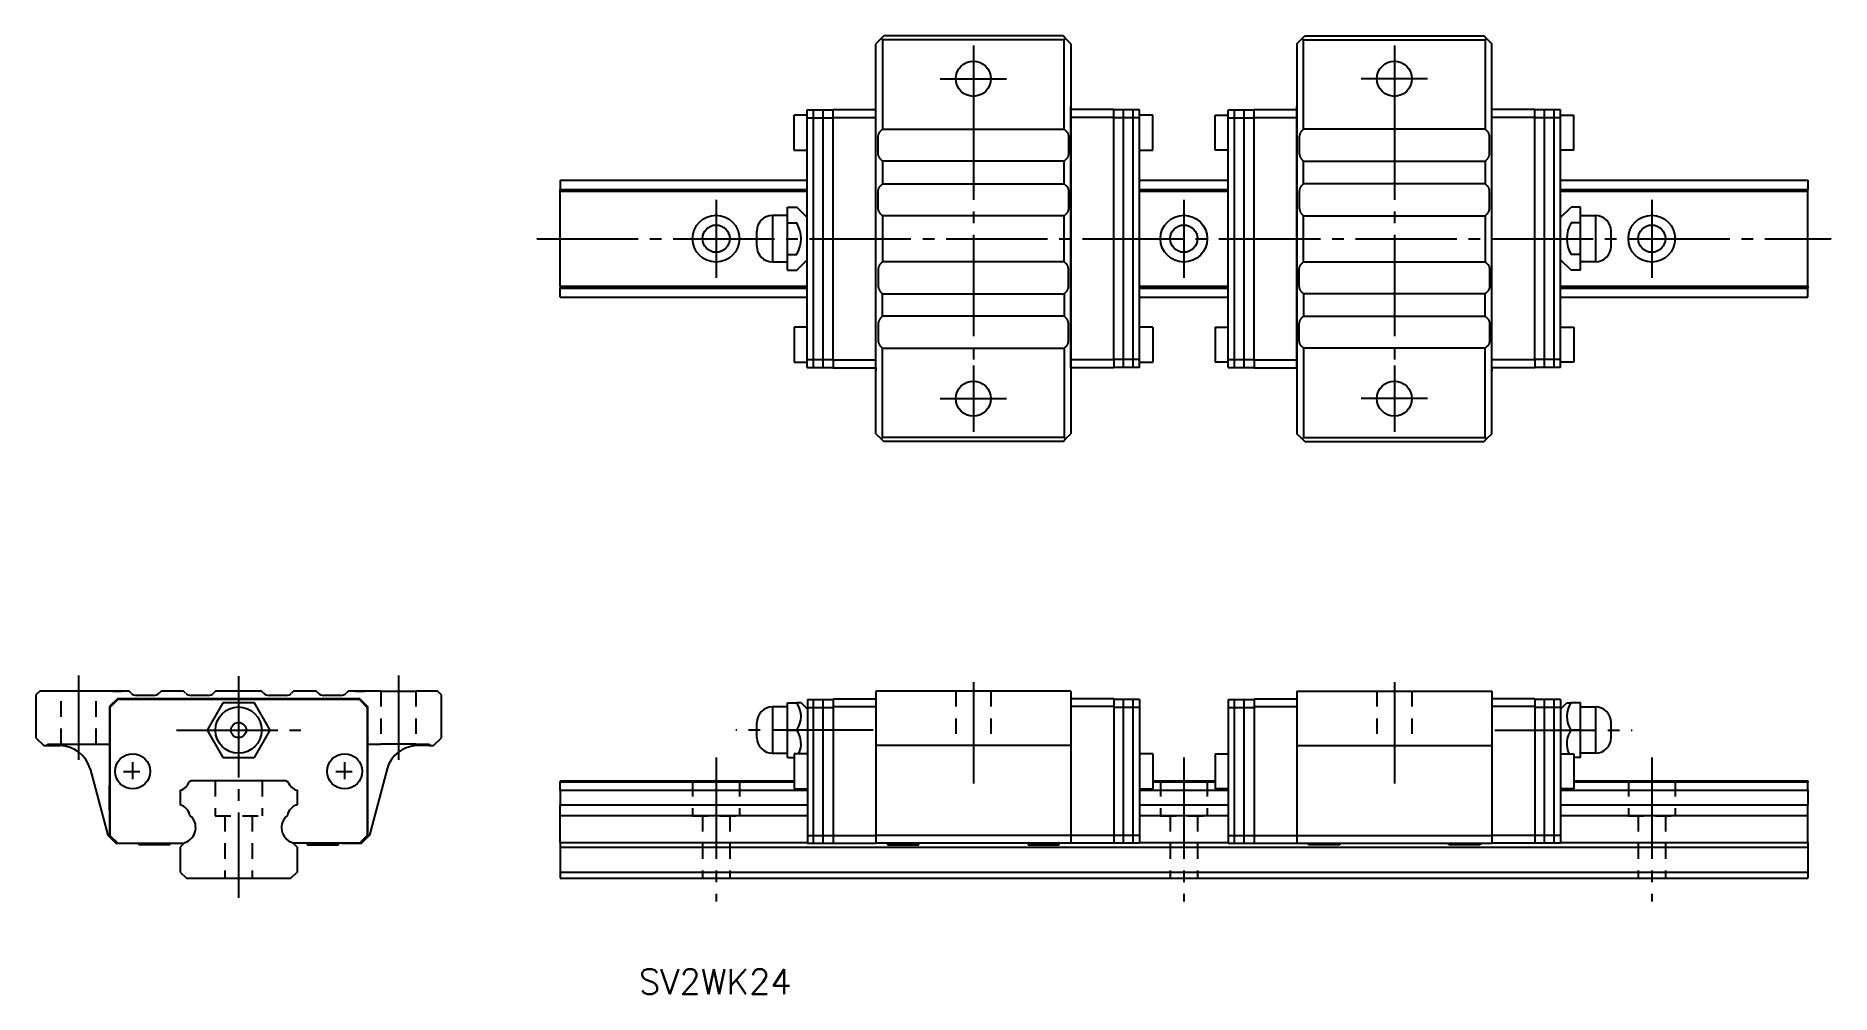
# Model space of a CAD drawing. Extents: x 16 to 247, y 705 to 828.
import ezdxf

# ---------------------------------------------------------------- set-up
doc = ezdxf.new("R2010")
doc.units = 0
doc.linetypes.add('CENTER', pattern=[17.5, 13, -1.5, 1.5, -1.5])
doc.linetypes.add('DASHED', pattern=[3.5, 2, -1.5])
doc.layers.get('0').update_dxf_attribs({"linetype": 'CONTINUOUS'})
doc.layers.add('CENTER', color=1, linetype='CENTER')
doc.styles.get("Standard").update_dxf_attribs({"font": 'txt.shx', "bigfont": '@extfont2.shx'})

msp = doc.modelspace()

# ---------------------------------------------------------------- linework, layer by layer
at = {"color": 7, "linetype": 'CONTINUOUS'}
for p, q in [((124.82, 827.97), (124.14, 827.3)), ((124.14, 777.3), (124.14, 827.3)), ((125.14, 828.3), (124.82, 827.97)), ((124.82, 827.97), (124.99, 827.8)), ((148.29, 827.8), (124.99, 827.8)), ((124.99, 827.8), (124.99, 816.35)), ((148.14, 828.3), (125.14, 828.3)), ((148.47, 827.97), (148.14, 828.3)), ((148.29, 827.8), (148.47, 827.97)), ((148.29, 816.35), (148.29, 827.8)), ((149.14, 827.3), (148.47, 827.97)), ((149.14, 827.3), (149.14, 777.3)), ((178.14, 827.3), (178.82, 827.97)), ((178.14, 827.3), (178.14, 777.3)), ((178.82, 827.97), (179.14, 828.3)), ((178.99, 827.8), (178.82, 827.97)), ((178.99, 827.8), (202.29, 827.8)), ((178.99, 816.35), (178.99, 827.8)), ((179.14, 828.3), (202.14, 828.3)), ((202.14, 828.3), (202.47, 827.97)), ((202.47, 827.97), (202.29, 827.8)), ((202.29, 827.8), (202.29, 816.35)), ((202.47, 827.97), (203.14, 827.3)), ((203.14, 777.3), (203.14, 827.3)), ((115.34, 818.15), (113.64, 818.15)), ((113.64, 813.65), (113.64, 818.15)), ((115.34, 785.8), (115.34, 818.8)), ((115.34, 818.8), (118.64, 818.8)), ((115.34, 817.8), (118.64, 817.8)), ((116.14, 785.8), (116.14, 818.8)), ((117.38, 785.8), (117.38, 818.8)), ((118.64, 818.85), (124.14, 818.85)), ((118.64, 817.85), (118.64, 818.85)), ((118.64, 817.85), (124.14, 817.85)), ((118.64, 812.94), (118.64, 817.85)), ((124.14, 818.8), (124.14, 819.3)), ((124.14, 810.1), (124.14, 818.9)), ((124.14, 785.8), (124.14, 818.8)), ((149.14, 818.8), (149.14, 819.3)), ((149.14, 818.9), (149.14, 810.1)), ((154.64, 818.85), (149.14, 818.85)), ((149.14, 785.8), (149.14, 818.8)), ((154.64, 817.85), (149.14, 817.85)), ((154.64, 817.85), (154.64, 818.85)), ((157.94, 818.8), (154.64, 818.8)), ((154.64, 786.75), (154.64, 817.85)), ((157.94, 817.8), (154.64, 817.8)), ((155.9, 785.8), (155.9, 818.8)), ((157.14, 785.8), (157.14, 818.8)), ((157.94, 785.8), (157.94, 818.8)), ((159.64, 818.15), (157.94, 818.15)), ((159.64, 813.65), (159.64, 818.15)), ((167.64, 818.15), (169.34, 818.15)), ((167.64, 813.65), (167.64, 818.15)), ((169.34, 785.8), (169.34, 818.8)), ((169.34, 818.8), (172.64, 818.8)), ((169.34, 817.8), (172.64, 817.8)), ((170.14, 785.8), (170.14, 818.8)), ((171.38, 785.8), (171.38, 818.8)), ((172.64, 818.85), (178.14, 818.85)), ((172.64, 817.85), (172.64, 818.85)), ((172.64, 786.75), (172.64, 817.85)), ((172.64, 817.85), (178.14, 817.85)), ((178.14, 818.8), (178.14, 819.3)), ((178.14, 818.9), (178.14, 810.1)), ((178.14, 785.8), (178.14, 818.8)), ((203.14, 818.8), (203.14, 819.3)), ((203.14, 810.1), (203.14, 818.9)), ((208.64, 818.85), (203.14, 818.85)), ((203.14, 785.8), (203.14, 818.8)), ((208.64, 817.85), (203.14, 817.85)), ((208.64, 817.85), (208.64, 818.85)), ((211.94, 818.8), (208.64, 818.8)), ((208.64, 812.94), (208.64, 817.85)), ((211.94, 817.8), (208.64, 817.8)), ((209.9, 785.8), (209.9, 818.8)), ((211.14, 785.8), (211.14, 818.8)), ((211.94, 785.8), (211.94, 818.8)), ((211.94, 818.15), (213.64, 818.15)), ((213.64, 813.65), (213.64, 818.15)), ((124.44, 815.43), (124.45, 815.48)), ((124.44, 815.38), (124.44, 815.43)), ((124.44, 813.21), (124.44, 815.38)), ((124.45, 815.53), (124.46, 815.58)), ((124.45, 815.48), (124.45, 815.53)), ((124.46, 815.58), (124.47, 815.63)), ((124.47, 815.63), (124.49, 815.67)), ((124.49, 815.67), (124.5, 815.72)), ((124.5, 815.72), (124.52, 815.76)), ((124.52, 815.76), (124.54, 815.81)), ((124.54, 815.81), (124.56, 815.85)), ((124.56, 815.85), (124.59, 815.9)), ((124.59, 815.9), (124.61, 815.94)), ((124.61, 815.94), (124.64, 815.98)), ((124.64, 815.98), (124.67, 816.02)), ((124.67, 816.02), (124.7, 816.05)), ((124.7, 816.05), (124.74, 816.09)), ((124.74, 816.09), (124.99, 816.35)), ((124.99, 816.35), (148.29, 816.35)), ((148.29, 816.35), (148.55, 816.09)), ((148.55, 816.09), (148.58, 816.05)), ((148.58, 816.05), (148.62, 816.02)), ((148.62, 816.02), (148.65, 815.98)), ((148.65, 815.98), (148.68, 815.94)), ((148.68, 815.94), (148.7, 815.9)), ((148.7, 815.9), (148.73, 815.85)), ((148.73, 815.85), (148.75, 815.81)), ((148.75, 815.81), (148.77, 815.76)), ((148.77, 815.76), (148.79, 815.72)), ((148.79, 815.72), (148.8, 815.67)), ((148.8, 815.67), (148.81, 815.63)), ((148.81, 815.63), (148.82, 815.58)), ((148.82, 815.58), (148.83, 815.53)), ((148.83, 815.53), (148.84, 815.48)), ((148.84, 815.48), (148.84, 815.43)), ((148.84, 815.43), (148.84, 815.38)), ((148.84, 815.38), (148.84, 813.21)), ((178.45, 815.48), (178.44, 815.43)), ((178.44, 815.43), (178.44, 815.38)), ((178.44, 815.38), (178.44, 813.21)), ((178.46, 815.58), (178.45, 815.53)), ((178.45, 815.53), (178.45, 815.48)), ((178.47, 815.63), (178.46, 815.58)), ((178.49, 815.67), (178.47, 815.63)), ((178.5, 815.72), (178.49, 815.67)), ((178.52, 815.76), (178.5, 815.72)), ((178.54, 815.81), (178.52, 815.76)), ((178.56, 815.85), (178.54, 815.81)), ((178.59, 815.9), (178.56, 815.85)), ((178.61, 815.94), (178.59, 815.9)), ((178.64, 815.98), (178.61, 815.94)), ((178.67, 816.02), (178.64, 815.98)), ((178.7, 816.05), (178.67, 816.02)), ((178.74, 816.09), (178.7, 816.05)), ((178.99, 816.35), (178.74, 816.09)), ((202.29, 816.35), (178.99, 816.35)), ((202.55, 816.09), (202.29, 816.35)), ((202.58, 816.05), (202.55, 816.09)), ((202.62, 816.02), (202.58, 816.05)), ((202.65, 815.98), (202.62, 816.02)), ((202.68, 815.94), (202.65, 815.98)), ((202.7, 815.9), (202.68, 815.94)), ((202.73, 815.85), (202.7, 815.9)), ((202.75, 815.81), (202.73, 815.85)), ((202.77, 815.76), (202.75, 815.81)), ((202.79, 815.72), (202.77, 815.76)), ((202.8, 815.67), (202.79, 815.72)), ((202.81, 815.63), (202.8, 815.67)), ((202.82, 815.58), (202.81, 815.63)), ((202.83, 815.53), (202.82, 815.58)), ((202.84, 815.48), (202.83, 815.53)), ((202.84, 815.43), (202.84, 815.48)), ((202.84, 815.38), (202.84, 815.43)), ((202.84, 813.21), (202.84, 815.38)), ((113.64, 813.65), (115.34, 813.65)), ((118.64, 811.76), (118.64, 812.94)), ((118.64, 811.76), (118.64, 812.94)), ((124.44, 813.16), (124.44, 813.21)), ((124.45, 813.11), (124.44, 813.16)), ((124.45, 813.06), (124.45, 813.11)), ((124.46, 813.02), (124.45, 813.06)), ((124.47, 812.97), (124.46, 813.02)), ((124.49, 812.92), (124.47, 812.97)), ((124.5, 812.87), (124.49, 812.92)), ((124.52, 812.83), (124.5, 812.87)), ((124.54, 812.78), (124.52, 812.83)), ((124.56, 812.74), (124.54, 812.78)), ((124.59, 812.7), (124.56, 812.74)), ((148.73, 812.74), (148.7, 812.7)), ((148.75, 812.78), (148.73, 812.74)), ((148.77, 812.83), (148.75, 812.78)), ((148.79, 812.87), (148.77, 812.83)), ((148.8, 812.92), (148.79, 812.87)), ((148.81, 812.97), (148.8, 812.92)), ((148.82, 813.02), (148.81, 812.97)), ((148.83, 813.06), (148.82, 813.02)), ((148.84, 813.11), (148.83, 813.06)), ((148.84, 813.21), (148.84, 813.16)), ((148.84, 813.16), (148.84, 813.11)), ((157.94, 813.65), (159.64, 813.65)), ((169.34, 813.65), (167.64, 813.65)), ((178.44, 813.21), (178.44, 813.16)), ((178.44, 813.16), (178.45, 813.11)), ((178.45, 813.11), (178.45, 813.06)), ((178.45, 813.06), (178.46, 813.02)), ((178.46, 813.02), (178.47, 812.97)), ((178.47, 812.97), (178.49, 812.92)), ((178.49, 812.92), (178.5, 812.87)), ((178.5, 812.87), (178.52, 812.83)), ((178.52, 812.83), (178.54, 812.78)), ((178.54, 812.78), (178.56, 812.74)), ((178.56, 812.74), (178.59, 812.7)), ((202.7, 812.7), (202.73, 812.74)), ((202.73, 812.74), (202.75, 812.78)), ((202.75, 812.78), (202.77, 812.83)), ((202.77, 812.83), (202.79, 812.87)), ((202.79, 812.87), (202.8, 812.92)), ((202.8, 812.92), (202.81, 812.97)), ((202.81, 812.97), (202.82, 813.02)), ((202.82, 813.02), (202.83, 813.06)), ((202.83, 813.06), (202.84, 813.11)), ((202.84, 813.16), (202.84, 813.21)), ((202.84, 813.11), (202.84, 813.16)), ((208.64, 811.76), (208.64, 812.94)), ((208.64, 811.76), (208.64, 812.94)), ((213.64, 813.65), (211.94, 813.65)), ((118.64, 786.75), (118.64, 811.76)), ((124.61, 812.65), (124.59, 812.7)), ((124.64, 812.61), (124.61, 812.65)), ((124.67, 812.58), (124.64, 812.61)), ((124.7, 812.54), (124.67, 812.58)), ((124.74, 812.5), (124.7, 812.54)), ((124.99, 812.25), (124.74, 812.5)), ((124.99, 812.25), (124.99, 809.35)), ((148.29, 812.25), (124.99, 812.25)), ((148.55, 812.5), (148.29, 812.25)), ((148.29, 809.35), (148.29, 812.25)), ((148.58, 812.54), (148.55, 812.5)), ((148.62, 812.58), (148.58, 812.54)), ((148.65, 812.61), (148.62, 812.58)), ((148.68, 812.65), (148.65, 812.61)), ((148.7, 812.7), (148.68, 812.65)), ((178.59, 812.7), (178.61, 812.65)), ((178.61, 812.65), (178.64, 812.61)), ((178.64, 812.61), (178.67, 812.58)), ((178.67, 812.58), (178.7, 812.54)), ((178.7, 812.54), (178.74, 812.5)), ((178.74, 812.5), (178.99, 812.25)), ((178.99, 812.25), (202.29, 812.25)), ((178.99, 809.35), (178.99, 812.25)), ((202.29, 812.25), (202.55, 812.5)), ((202.29, 812.25), (202.29, 809.35)), ((202.55, 812.5), (202.58, 812.54)), ((202.58, 812.54), (202.62, 812.58)), ((202.62, 812.58), (202.65, 812.61)), ((202.65, 812.61), (202.68, 812.65)), ((202.68, 812.65), (202.7, 812.7)), ((208.64, 786.75), (208.64, 811.76)), ((83.64, 809.8), (115.34, 809.8)), ((83.64, 809.8), (83.64, 808.62)), ((83.64, 808.62), (115.34, 808.62)), ((83.64, 808.4), (83.64, 808.62)), ((83.64, 808.4), (115.34, 808.4)), ((83.64, 796.2), (83.64, 808.4)), ((124.14, 794.5), (124.14, 810.1)), ((124.44, 808.43), (124.45, 808.48)), ((124.44, 808.38), (124.44, 808.43)), ((124.44, 806.21), (124.44, 808.38)), ((124.45, 808.53), (124.46, 808.58)), ((124.45, 808.48), (124.45, 808.53)), ((124.46, 808.58), (124.47, 808.63)), ((124.47, 808.63), (124.49, 808.67)), ((124.49, 808.67), (124.5, 808.72)), ((124.5, 808.72), (124.52, 808.76)), ((124.52, 808.76), (124.54, 808.81)), ((124.54, 808.81), (124.56, 808.85)), ((124.56, 808.85), (124.59, 808.9)), ((124.59, 808.9), (124.61, 808.94)), ((124.61, 808.94), (124.64, 808.98)), ((124.64, 808.98), (124.67, 809.02)), ((124.67, 809.02), (124.7, 809.05)), ((124.7, 809.05), (124.74, 809.09)), ((124.74, 809.09), (124.99, 809.35)), ((124.99, 809.35), (148.29, 809.35)), ((148.29, 809.35), (148.55, 809.09)), ((148.55, 809.09), (148.58, 809.05)), ((148.58, 809.05), (148.62, 809.02)), ((148.62, 809.02), (148.65, 808.98)), ((148.65, 808.98), (148.68, 808.94)), ((148.68, 808.94), (148.7, 808.9)), ((148.7, 808.9), (148.73, 808.85)), ((148.73, 808.85), (148.75, 808.81)), ((148.75, 808.81), (148.77, 808.76)), ((148.77, 808.76), (148.79, 808.72)), ((148.79, 808.72), (148.8, 808.67)), ((148.8, 808.67), (148.81, 808.63)), ((148.81, 808.63), (148.82, 808.58)), ((148.82, 808.58), (148.83, 808.53)), ((148.83, 808.53), (148.84, 808.48)), ((148.84, 808.48), (148.84, 808.43)), ((148.84, 808.43), (148.84, 808.38)), ((148.84, 808.38), (148.84, 806.21)), ((149.14, 810.1), (149.14, 785.7)), ((157.94, 809.8), (169.34, 809.8)), ((157.94, 808.62), (169.34, 808.62)), ((157.94, 808.4), (169.34, 808.4)), ((178.14, 810.1), (178.14, 785.7)), ((178.45, 808.48), (178.44, 808.43)), ((178.44, 808.43), (178.44, 808.38)), ((178.44, 808.38), (178.44, 806.21)), ((178.46, 808.58), (178.45, 808.53)), ((178.45, 808.53), (178.45, 808.48)), ((178.47, 808.63), (178.46, 808.58)), ((178.49, 808.67), (178.47, 808.63)), ((178.5, 808.72), (178.49, 808.67)), ((178.52, 808.76), (178.5, 808.72)), ((178.54, 808.81), (178.52, 808.76)), ((178.56, 808.85), (178.54, 808.81)), ((178.59, 808.9), (178.56, 808.85)), ((178.61, 808.94), (178.59, 808.9)), ((178.64, 808.98), (178.61, 808.94)), ((178.67, 809.02), (178.64, 808.98)), ((178.7, 809.05), (178.67, 809.02)), ((178.74, 809.09), (178.7, 809.05)), ((178.99, 809.35), (178.74, 809.09)), ((202.29, 809.35), (178.99, 809.35)), ((202.55, 809.09), (202.29, 809.35)), ((202.58, 809.05), (202.55, 809.09)), ((202.62, 809.02), (202.58, 809.05)), ((202.65, 808.98), (202.62, 809.02)), ((202.68, 808.94), (202.65, 808.98)), ((202.7, 808.9), (202.68, 808.94)), ((202.73, 808.85), (202.7, 808.9)), ((202.75, 808.81), (202.73, 808.85)), ((202.77, 808.76), (202.75, 808.81)), ((202.79, 808.72), (202.77, 808.76)), ((202.8, 808.67), (202.79, 808.72)), ((202.81, 808.63), (202.8, 808.67)), ((202.82, 808.58), (202.81, 808.63)), ((202.83, 808.53), (202.82, 808.58)), ((202.84, 808.48), (202.83, 808.53)), ((202.84, 808.43), (202.84, 808.48)), ((202.84, 808.38), (202.84, 808.43)), ((202.84, 806.21), (202.84, 808.38)), ((203.14, 794.5), (203.14, 810.1)), ((211.94, 809.8), (243.64, 809.8)), ((211.94, 808.62), (243.64, 808.62)), ((211.94, 808.4), (243.64, 808.4)), ((243.64, 809.8), (243.64, 808.62)), ((243.64, 808.4), (243.64, 808.62)), ((243.64, 796.2), (243.64, 808.4)), ((112.79, 806.34), (114, 806.34)), ((112.79, 804.32), (112.79, 806.34)), ((115.34, 805), (114, 806.34)), ((124.44, 806.16), (124.44, 806.21)), ((124.45, 806.11), (124.44, 806.16)), ((124.45, 806.06), (124.45, 806.11)), ((124.46, 806.02), (124.45, 806.06)), ((124.47, 805.97), (124.46, 806.02)), ((124.49, 805.92), (124.47, 805.97)), ((124.5, 805.87), (124.49, 805.92)), ((124.52, 805.83), (124.5, 805.87)), ((124.54, 805.78), (124.52, 805.83)), ((148.77, 805.83), (148.75, 805.78)), ((148.79, 805.87), (148.77, 805.83)), ((148.8, 805.92), (148.79, 805.87)), ((148.81, 805.97), (148.8, 805.92)), ((148.82, 806.02), (148.81, 805.97)), ((148.83, 806.06), (148.82, 806.02)), ((148.84, 806.11), (148.83, 806.06)), ((148.84, 806.21), (148.84, 806.16)), ((148.84, 806.16), (148.84, 806.11)), ((178.44, 806.21), (178.44, 806.16)), ((178.44, 806.16), (178.45, 806.11)), ((178.45, 806.11), (178.45, 806.06)), ((178.45, 806.06), (178.46, 806.02)), ((178.46, 806.02), (178.47, 805.97)), ((178.47, 805.97), (178.49, 805.92)), ((178.49, 805.92), (178.5, 805.87)), ((178.5, 805.87), (178.52, 805.83)), ((178.52, 805.83), (178.54, 805.78)), ((202.75, 805.78), (202.77, 805.83)), ((202.77, 805.83), (202.79, 805.87)), ((202.79, 805.87), (202.8, 805.92)), ((202.8, 805.92), (202.81, 805.97)), ((202.81, 805.97), (202.82, 806.02)), ((202.82, 806.02), (202.83, 806.06)), ((202.83, 806.06), (202.84, 806.11)), ((202.84, 806.16), (202.84, 806.21)), ((202.84, 806.11), (202.84, 806.16)), ((211.94, 805), (213.29, 806.34)), ((214.49, 806.34), (213.29, 806.34)), ((214.49, 804.32), (214.49, 806.34)), ((110.86, 805.27), (110.86, 799.33)), ((112.79, 805.27), (110.86, 805.27)), ((112.79, 800.28), (112.79, 804.32)), ((112.79, 804.32), (114, 804.32)), ((124.56, 805.74), (124.54, 805.78)), ((124.59, 805.7), (124.56, 805.74)), ((124.61, 805.65), (124.59, 805.7)), ((124.64, 805.61), (124.61, 805.65)), ((124.67, 805.58), (124.64, 805.61)), ((124.7, 805.54), (124.67, 805.58)), ((124.74, 805.5), (124.7, 805.54)), ((124.99, 805.25), (124.74, 805.5)), ((148.29, 805.25), (124.99, 805.25)), ((124.99, 805.25), (124.99, 799.35)), ((124.99, 804.34), (124.99, 800.25)), ((148.55, 805.5), (148.29, 805.25)), ((148.29, 799.35), (148.29, 805.25)), ((148.29, 800.25), (148.29, 804.34)), ((148.58, 805.54), (148.55, 805.5)), ((148.62, 805.58), (148.58, 805.54)), ((148.65, 805.61), (148.62, 805.58)), ((148.68, 805.65), (148.65, 805.61)), ((148.7, 805.7), (148.68, 805.65)), ((148.73, 805.74), (148.7, 805.7)), ((148.75, 805.78), (148.73, 805.74)), ((178.54, 805.78), (178.56, 805.74)), ((178.56, 805.74), (178.59, 805.7)), ((178.59, 805.7), (178.61, 805.65)), ((178.61, 805.65), (178.64, 805.61)), ((178.64, 805.61), (178.67, 805.58)), ((178.67, 805.58), (178.7, 805.54)), ((178.7, 805.54), (178.74, 805.5)), ((178.74, 805.5), (178.99, 805.25)), ((178.99, 805.25), (202.29, 805.25)), ((178.99, 799.35), (178.99, 805.25)), ((178.99, 800.25), (178.99, 804.34)), ((202.29, 805.25), (202.55, 805.5)), ((202.29, 805.25), (202.29, 799.35)), ((202.29, 804.34), (202.29, 800.25)), ((202.55, 805.5), (202.58, 805.54)), ((202.58, 805.54), (202.62, 805.58)), ((202.62, 805.58), (202.65, 805.61)), ((202.65, 805.61), (202.68, 805.65)), ((202.68, 805.65), (202.7, 805.7)), ((202.7, 805.7), (202.73, 805.74)), ((202.73, 805.74), (202.75, 805.78)), ((214.49, 804.32), (213.29, 804.32)), ((214.49, 805.27), (216.42, 805.27)), ((214.49, 800.28), (214.49, 804.32)), ((216.42, 805.27), (216.42, 799.33)), ((108.86, 801.33), (108.86, 803.27)), ((218.42, 801.33), (218.42, 803.27)), ((110.86, 799.33), (112.79, 799.33)), ((112.79, 798.25), (112.79, 800.28)), ((112.79, 800.28), (114, 800.28)), ((114, 798.25), (115.34, 799.6)), ((124.61, 798.94), (124.59, 798.9)), ((124.64, 798.98), (124.61, 798.94)), ((124.67, 799.02), (124.64, 798.98)), ((124.7, 799.05), (124.67, 799.02)), ((124.74, 799.09), (124.7, 799.05)), ((124.99, 799.35), (124.74, 799.09)), ((148.29, 799.35), (124.99, 799.35)), ((148.55, 799.09), (148.29, 799.35)), ((148.58, 799.05), (148.55, 799.09)), ((148.62, 799.02), (148.58, 799.05)), ((148.65, 798.98), (148.62, 799.02)), ((148.68, 798.94), (148.65, 798.98)), ((148.7, 798.9), (148.68, 798.94)), ((178.59, 798.9), (178.61, 798.94)), ((178.61, 798.94), (178.64, 798.98)), ((178.64, 798.98), (178.67, 799.02)), ((178.67, 799.02), (178.7, 799.05)), ((178.7, 799.05), (178.74, 799.09)), ((178.74, 799.09), (178.99, 799.35)), ((178.99, 799.35), (202.29, 799.35)), ((202.29, 799.35), (202.55, 799.09)), ((202.55, 799.09), (202.58, 799.05)), ((202.58, 799.05), (202.62, 799.02)), ((202.62, 799.02), (202.65, 798.98)), ((202.65, 798.98), (202.68, 798.94)), ((202.68, 798.94), (202.7, 798.9)), ((213.29, 798.25), (211.94, 799.6)), ((214.49, 800.28), (213.29, 800.28)), ((214.49, 798.25), (214.49, 800.28)), ((216.42, 799.33), (214.49, 799.33)), ((112.79, 798.25), (114, 798.25)), ((124.45, 798.48), (124.44, 798.43)), ((124.44, 798.43), (124.44, 798.38)), ((124.44, 798.38), (124.44, 796.21)), ((124.46, 798.58), (124.45, 798.53)), ((124.45, 798.53), (124.45, 798.48)), ((124.47, 798.63), (124.46, 798.58)), ((124.49, 798.67), (124.47, 798.63)), ((124.5, 798.72), (124.49, 798.67)), ((124.52, 798.76), (124.5, 798.72)), ((124.54, 798.81), (124.52, 798.76)), ((124.56, 798.85), (124.54, 798.81)), ((124.59, 798.9), (124.56, 798.85)), ((148.73, 798.85), (148.7, 798.9)), ((148.75, 798.81), (148.73, 798.85)), ((148.77, 798.76), (148.75, 798.81)), ((148.79, 798.72), (148.77, 798.76)), ((148.8, 798.67), (148.79, 798.72)), ((148.81, 798.63), (148.8, 798.67)), ((148.82, 798.58), (148.81, 798.63)), ((148.83, 798.53), (148.82, 798.58)), ((148.84, 798.48), (148.83, 798.53)), ((148.84, 798.43), (148.84, 798.48)), ((148.84, 798.38), (148.84, 798.43)), ((148.84, 796.21), (148.84, 798.38)), ((178.44, 798.43), (178.45, 798.48)), ((178.44, 798.38), (178.44, 798.43)), ((178.44, 796.21), (178.44, 798.38)), ((178.45, 798.53), (178.46, 798.58)), ((178.45, 798.48), (178.45, 798.53)), ((178.46, 798.58), (178.47, 798.63)), ((178.47, 798.63), (178.49, 798.67)), ((178.49, 798.67), (178.5, 798.72)), ((178.5, 798.72), (178.52, 798.76)), ((178.52, 798.76), (178.54, 798.81)), ((178.54, 798.81), (178.56, 798.85)), ((178.56, 798.85), (178.59, 798.9)), ((202.7, 798.9), (202.73, 798.85)), ((202.73, 798.85), (202.75, 798.81)), ((202.75, 798.81), (202.77, 798.76)), ((202.77, 798.76), (202.79, 798.72)), ((202.79, 798.72), (202.8, 798.67)), ((202.8, 798.67), (202.81, 798.63)), ((202.81, 798.63), (202.82, 798.58)), ((202.82, 798.58), (202.83, 798.53)), ((202.83, 798.53), (202.84, 798.48)), ((202.84, 798.48), (202.84, 798.43)), ((202.84, 798.43), (202.84, 798.38)), ((202.84, 798.38), (202.84, 796.21)), ((214.49, 798.25), (213.29, 798.25)), ((83.64, 796.2), (115.34, 796.2)), ((83.64, 796.2), (83.64, 795.97)), ((83.64, 795.97), (115.34, 795.97)), ((83.64, 794.8), (83.64, 795.97)), ((83.64, 794.8), (115.34, 794.8)), ((124.14, 785.7), (124.14, 794.5)), ((124.44, 796.21), (124.44, 796.16)), ((124.44, 796.16), (124.45, 796.11)), ((124.45, 796.11), (124.45, 796.06)), ((124.45, 796.06), (124.46, 796.02)), ((124.46, 796.02), (124.47, 795.97)), ((124.47, 795.97), (124.49, 795.92)), ((124.49, 795.92), (124.5, 795.87)), ((124.5, 795.87), (124.52, 795.83)), ((124.52, 795.83), (124.54, 795.78)), ((124.54, 795.78), (124.56, 795.74)), ((124.56, 795.74), (124.59, 795.7)), ((124.59, 795.7), (124.61, 795.65)), ((124.61, 795.65), (124.64, 795.61)), ((124.64, 795.61), (124.67, 795.58)), ((124.67, 795.58), (124.7, 795.54)), ((124.7, 795.54), (124.74, 795.5)), ((124.74, 795.5), (124.99, 795.25)), ((124.99, 792.35), (124.99, 795.25)), ((124.99, 795.25), (148.29, 795.25)), ((148.29, 795.25), (148.55, 795.5)), ((148.29, 795.25), (148.29, 792.35)), ((148.55, 795.5), (148.58, 795.54)), ((148.58, 795.54), (148.62, 795.58)), ((148.62, 795.58), (148.65, 795.61)), ((148.65, 795.61), (148.68, 795.65)), ((148.68, 795.65), (148.7, 795.7)), ((148.7, 795.7), (148.73, 795.74)), ((148.73, 795.74), (148.75, 795.78)), ((148.75, 795.78), (148.77, 795.83)), ((148.77, 795.83), (148.79, 795.87)), ((148.79, 795.87), (148.8, 795.92)), ((148.8, 795.92), (148.81, 795.97)), ((148.81, 795.97), (148.82, 796.02)), ((148.82, 796.02), (148.83, 796.06)), ((148.83, 796.06), (148.84, 796.11)), ((148.84, 796.16), (148.84, 796.21)), ((148.84, 796.11), (148.84, 796.16)), ((157.94, 796.2), (169.34, 796.2)), ((157.94, 795.97), (169.34, 795.97)), ((157.94, 794.8), (169.34, 794.8)), ((178.44, 796.16), (178.44, 796.21)), ((178.45, 796.11), (178.44, 796.16)), ((178.45, 796.06), (178.45, 796.11)), ((178.46, 796.02), (178.45, 796.06)), ((178.47, 795.97), (178.46, 796.02)), ((178.49, 795.92), (178.47, 795.97)), ((178.5, 795.87), (178.49, 795.92)), ((178.52, 795.83), (178.5, 795.87)), ((178.54, 795.78), (178.52, 795.83)), ((178.56, 795.74), (178.54, 795.78)), ((178.59, 795.7), (178.56, 795.74)), ((178.61, 795.65), (178.59, 795.7)), ((178.64, 795.61), (178.61, 795.65)), ((178.67, 795.58), (178.64, 795.61)), ((178.7, 795.54), (178.67, 795.58)), ((178.74, 795.5), (178.7, 795.54)), ((178.99, 795.25), (178.74, 795.5)), ((202.29, 795.25), (178.99, 795.25)), ((178.99, 795.25), (178.99, 792.35)), ((202.55, 795.5), (202.29, 795.25)), ((202.29, 792.35), (202.29, 795.25)), ((202.58, 795.54), (202.55, 795.5)), ((202.62, 795.58), (202.58, 795.54)), ((202.65, 795.61), (202.62, 795.58)), ((202.68, 795.65), (202.65, 795.61)), ((202.7, 795.7), (202.68, 795.65)), ((202.73, 795.74), (202.7, 795.7)), ((202.75, 795.78), (202.73, 795.74)), ((202.77, 795.83), (202.75, 795.78)), ((202.79, 795.87), (202.77, 795.83)), ((202.8, 795.92), (202.79, 795.87)), ((202.81, 795.97), (202.8, 795.92)), ((202.82, 796.02), (202.81, 795.97)), ((202.83, 796.06), (202.82, 796.02)), ((202.84, 796.11), (202.83, 796.06)), ((202.84, 796.21), (202.84, 796.16)), ((202.84, 796.16), (202.84, 796.11)), ((203.14, 785.7), (203.14, 794.5)), ((211.94, 796.2), (243.64, 796.2)), ((211.94, 795.97), (243.64, 795.97)), ((211.94, 794.8), (243.64, 794.8)), ((243.64, 796.2), (243.64, 795.97)), ((243.64, 794.8), (243.64, 795.97)), ((124.67, 792.02), (124.64, 791.98)), ((124.7, 792.05), (124.67, 792.02)), ((124.74, 792.09), (124.7, 792.05)), ((124.99, 792.35), (124.74, 792.09)), ((148.29, 792.35), (124.99, 792.35)), ((148.55, 792.09), (148.29, 792.35)), ((148.58, 792.05), (148.55, 792.09)), ((148.62, 792.02), (148.58, 792.05)), ((148.65, 791.98), (148.62, 792.02)), ((178.64, 791.98), (178.67, 792.02)), ((178.67, 792.02), (178.7, 792.05)), ((178.7, 792.05), (178.74, 792.09)), ((178.74, 792.09), (178.99, 792.35)), ((178.99, 792.35), (202.29, 792.35)), ((202.29, 792.35), (202.55, 792.09)), ((202.55, 792.09), (202.58, 792.05)), ((202.58, 792.05), (202.62, 792.02)), ((202.62, 792.02), (202.65, 791.98)), ((113.64, 790.95), (113.64, 786.45)), ((115.34, 790.95), (113.64, 790.95)), ((124.45, 791.48), (124.44, 791.43)), ((124.44, 791.43), (124.44, 791.38)), ((124.44, 791.38), (124.44, 789.21)), ((124.46, 791.58), (124.45, 791.53)), ((124.45, 791.53), (124.45, 791.48)), ((124.47, 791.63), (124.46, 791.58)), ((124.49, 791.67), (124.47, 791.63)), ((124.5, 791.72), (124.49, 791.67)), ((124.52, 791.76), (124.5, 791.72)), ((124.54, 791.81), (124.52, 791.76)), ((124.56, 791.85), (124.54, 791.81)), ((124.59, 791.9), (124.56, 791.85)), ((124.61, 791.94), (124.59, 791.9)), ((124.64, 791.98), (124.61, 791.94)), ((148.68, 791.94), (148.65, 791.98)), ((148.7, 791.9), (148.68, 791.94)), ((148.73, 791.85), (148.7, 791.9)), ((148.75, 791.81), (148.73, 791.85)), ((148.77, 791.76), (148.75, 791.81)), ((148.79, 791.72), (148.77, 791.76)), ((148.8, 791.67), (148.79, 791.72)), ((148.81, 791.63), (148.8, 791.67)), ((148.82, 791.58), (148.81, 791.63)), ((148.83, 791.53), (148.82, 791.58)), ((148.84, 791.48), (148.83, 791.53)), ((148.84, 791.43), (148.84, 791.48)), ((148.84, 791.38), (148.84, 791.43)), ((148.84, 789.21), (148.84, 791.38)), ((159.64, 790.95), (157.94, 790.95)), ((159.64, 790.95), (159.64, 786.45)), ((167.64, 790.95), (167.64, 786.45)), ((167.64, 790.95), (169.34, 790.95)), ((178.44, 791.43), (178.45, 791.48)), ((178.44, 791.38), (178.44, 791.43)), ((178.44, 789.21), (178.44, 791.38)), ((178.45, 791.53), (178.46, 791.58)), ((178.45, 791.48), (178.45, 791.53)), ((178.46, 791.58), (178.47, 791.63)), ((178.47, 791.63), (178.49, 791.67)), ((178.49, 791.67), (178.5, 791.72)), ((178.5, 791.72), (178.52, 791.76)), ((178.52, 791.76), (178.54, 791.81)), ((178.54, 791.81), (178.56, 791.85)), ((178.56, 791.85), (178.59, 791.9)), ((178.59, 791.9), (178.61, 791.94)), ((178.61, 791.94), (178.64, 791.98)), ((202.65, 791.98), (202.68, 791.94)), ((202.68, 791.94), (202.7, 791.9)), ((202.7, 791.9), (202.73, 791.85)), ((202.73, 791.85), (202.75, 791.81)), ((202.75, 791.81), (202.77, 791.76)), ((202.77, 791.76), (202.79, 791.72)), ((202.79, 791.72), (202.8, 791.67)), ((202.8, 791.67), (202.81, 791.63)), ((202.81, 791.63), (202.82, 791.58)), ((202.82, 791.58), (202.83, 791.53)), ((202.83, 791.53), (202.84, 791.48)), ((202.84, 791.48), (202.84, 791.43)), ((202.84, 791.43), (202.84, 791.38)), ((202.84, 791.38), (202.84, 789.21)), ((211.94, 790.95), (213.64, 790.95)), ((213.64, 790.95), (213.64, 786.45)), ((124.44, 789.21), (124.44, 789.16)), ((124.44, 789.16), (124.45, 789.11)), ((124.45, 789.11), (124.45, 789.06)), ((124.45, 789.06), (124.46, 789.02)), ((124.46, 789.02), (124.47, 788.97)), ((124.47, 788.97), (124.49, 788.92)), ((124.49, 788.92), (124.5, 788.87)), ((124.5, 788.87), (124.52, 788.83)), ((124.52, 788.83), (124.54, 788.78)), ((124.54, 788.78), (124.56, 788.74)), ((124.56, 788.74), (124.59, 788.7)), ((124.59, 788.7), (124.61, 788.65)), ((124.61, 788.65), (124.64, 788.61)), ((124.64, 788.61), (124.67, 788.58)), ((124.67, 788.58), (124.7, 788.54)), ((124.7, 788.54), (124.74, 788.5)), ((124.74, 788.5), (124.99, 788.25)), ((124.99, 788.25), (148.29, 788.25)), ((124.99, 776.8), (124.99, 788.25)), ((148.29, 788.25), (148.55, 788.5)), ((148.29, 788.25), (148.29, 776.8)), ((148.55, 788.5), (148.58, 788.54)), ((148.58, 788.54), (148.62, 788.58)), ((148.62, 788.58), (148.65, 788.61)), ((148.65, 788.61), (148.68, 788.65)), ((148.68, 788.65), (148.7, 788.7)), ((148.7, 788.7), (148.73, 788.74)), ((148.73, 788.74), (148.75, 788.78)), ((148.75, 788.78), (148.77, 788.83)), ((148.77, 788.83), (148.79, 788.87)), ((148.79, 788.87), (148.8, 788.92)), ((148.8, 788.92), (148.81, 788.97)), ((148.81, 788.97), (148.82, 789.02)), ((148.82, 789.02), (148.83, 789.06)), ((148.83, 789.06), (148.84, 789.11)), ((148.84, 789.16), (148.84, 789.21)), ((148.84, 789.11), (148.84, 789.16)), ((178.44, 789.16), (178.44, 789.21)), ((178.45, 789.11), (178.44, 789.16)), ((178.45, 789.06), (178.45, 789.11)), ((178.46, 789.02), (178.45, 789.06)), ((178.47, 788.97), (178.46, 789.02)), ((178.49, 788.92), (178.47, 788.97)), ((178.5, 788.87), (178.49, 788.92)), ((178.52, 788.83), (178.5, 788.87)), ((178.54, 788.78), (178.52, 788.83)), ((178.56, 788.74), (178.54, 788.78)), ((178.59, 788.7), (178.56, 788.74)), ((178.61, 788.65), (178.59, 788.7)), ((178.64, 788.61), (178.61, 788.65)), ((178.67, 788.58), (178.64, 788.61)), ((178.7, 788.54), (178.67, 788.58)), ((178.74, 788.5), (178.7, 788.54)), ((178.99, 788.25), (178.74, 788.5)), ((202.29, 788.25), (178.99, 788.25)), ((178.99, 788.25), (178.99, 776.8)), ((202.55, 788.5), (202.29, 788.25)), ((202.29, 776.8), (202.29, 788.25)), ((202.58, 788.54), (202.55, 788.5)), ((202.62, 788.58), (202.58, 788.54)), ((202.65, 788.61), (202.62, 788.58)), ((202.68, 788.65), (202.65, 788.61)), ((202.7, 788.7), (202.68, 788.65)), ((202.73, 788.74), (202.7, 788.7)), ((202.75, 788.78), (202.73, 788.74)), ((202.77, 788.83), (202.75, 788.78)), ((202.79, 788.87), (202.77, 788.83)), ((202.8, 788.92), (202.79, 788.87)), ((202.81, 788.97), (202.8, 788.92)), ((202.82, 789.02), (202.81, 788.97)), ((202.83, 789.06), (202.82, 789.02)), ((202.84, 789.11), (202.83, 789.06)), ((202.84, 789.21), (202.84, 789.16)), ((202.84, 789.16), (202.84, 789.11)), ((113.64, 786.45), (115.34, 786.45)), ((115.34, 786.8), (118.64, 786.8)), ((115.34, 785.8), (118.64, 785.8)), ((118.64, 786.75), (124.14, 786.75)), ((118.64, 786.75), (118.64, 785.75)), ((118.64, 785.75), (124.14, 785.75)), ((124.14, 785.8), (124.14, 785.3)), ((154.64, 786.75), (149.14, 786.75)), ((149.14, 785.8), (149.14, 785.3)), ((154.64, 785.75), (149.14, 785.75)), ((157.94, 786.8), (154.64, 786.8)), ((154.64, 786.75), (154.64, 785.75)), ((157.94, 785.8), (154.64, 785.8)), ((157.94, 786.45), (159.64, 786.45)), ((169.34, 786.45), (167.64, 786.45)), ((169.34, 786.8), (172.64, 786.8)), ((169.34, 785.8), (172.64, 785.8)), ((172.64, 786.75), (178.14, 786.75)), ((172.64, 786.75), (172.64, 785.75)), ((172.64, 785.75), (178.14, 785.75)), ((178.14, 785.8), (178.14, 785.3)), ((208.64, 786.75), (203.14, 786.75)), ((203.14, 785.8), (203.14, 785.3)), ((208.64, 785.75), (203.14, 785.75)), ((211.94, 786.8), (208.64, 786.8)), ((208.64, 786.75), (208.64, 785.75)), ((211.94, 785.8), (208.64, 785.8)), ((213.64, 786.45), (211.94, 786.45)), ((124.14, 777.3), (124.82, 776.62)), ((124.82, 776.62), (124.99, 776.8)), ((124.82, 776.62), (125.14, 776.3)), ((148.29, 776.8), (124.99, 776.8)), ((148.14, 776.3), (125.14, 776.3)), ((148.14, 776.3), (148.47, 776.62)), ((148.29, 776.8), (148.47, 776.62)), ((148.47, 776.62), (149.14, 777.3)), ((178.82, 776.62), (178.14, 777.3)), ((178.99, 776.8), (178.82, 776.62)), ((179.14, 776.3), (178.82, 776.62)), ((178.99, 776.8), (202.29, 776.8)), ((179.14, 776.3), (202.14, 776.3)), ((202.47, 776.62), (202.14, 776.3)), ((202.47, 776.62), (202.29, 776.8)), ((203.14, 777.3), (202.47, 776.62)), ((16.91, 744.3), (16.41, 743.8)), ((16.91, 744.3), (16.41, 743.8)), ((16.41, 743.8), (16.41, 738.3)), ((19.66, 744.3), (16.91, 744.3)), ((19.66, 744.3), (16.91, 744.3)), ((24.16, 744.3), (19.66, 744.3)), ((24.16, 744.3), (19.66, 744.3)), ((28.36, 744.3), (24.16, 744.3)), ((26.26, 744.3), (27.41, 744.3)), ((26.26, 744.3), (27.41, 744.3)), ((28.62, 744.04), (28.36, 744.3)), ((31.5, 743.75), (29.33, 743.75)), ((32.46, 744.3), (32.21, 744.04)), ((35.36, 744.3), (32.46, 744.3)), ((35.62, 744.04), (35.36, 744.3)), ((38.5, 743.75), (36.33, 743.75)), ((39.46, 744.3), (39.21, 744.04)), ((45.36, 744.3), (39.46, 744.3)), ((44.46, 744.3), (40.37, 744.3)), ((45.62, 744.04), (45.36, 744.3)), ((48.5, 743.75), (46.33, 743.75)), ((49.46, 744.3), (49.21, 744.04)), ((52.36, 744.3), (49.46, 744.3)), ((52.62, 744.04), (52.36, 744.3)), ((55.5, 743.75), (53.33, 743.75)), ((56.46, 744.3), (56.21, 744.04)), ((60.66, 744.3), (56.46, 744.3)), ((57.41, 744.3), (58.56, 744.3)), ((57.41, 744.3), (58.56, 744.3)), ((60.66, 744.3), (65.16, 744.3)), ((60.66, 744.3), (65.16, 744.3)), ((67.91, 744.3), (65.16, 744.3)), ((67.91, 744.3), (65.16, 744.3)), ((68.41, 743.8), (67.91, 744.3)), ((68.41, 743.8), (67.91, 744.3)), ((68.41, 738.3), (68.41, 743.8)), ((149.15, 744.3), (124.15, 744.3)), ((124.15, 744.3), (124.15, 743.8)), ((124.15, 743.8), (124.15, 737.3)), ((149.15, 744.3), (149.15, 743.8)), ((149.15, 743.8), (149.15, 737.3)), ((178.14, 744.3), (203.14, 744.3)), ((178.14, 744.3), (178.14, 743.8)), ((178.14, 743.8), (178.14, 737.3)), ((203.14, 744.3), (203.14, 743.8)), ((203.14, 743.8), (203.14, 737.3)), ((26.86, 743.3), (25.86, 742.3)), ((25.86, 742.3), (25.86, 732.25)), ((26.91, 743.2), (25.91, 742.2)), ((25.91, 742.2), (25.91, 734)), ((31.77, 743.3), (26.86, 743.3)), ((57.91, 743.2), (26.91, 743.2)), ((31.77, 743.3), (31.7, 743.2)), ((32.95, 743.3), (31.77, 743.3)), ((32.95, 743.3), (31.77, 743.3)), ((32.88, 743.2), (32.95, 743.3)), ((57.96, 743.3), (32.95, 743.3)), ((40.39, 742.8), (38.37, 739.3)), ((44.43, 742.8), (40.39, 742.8)), ((46.46, 739.3), (44.43, 742.8)), ((57.91, 743.2), (58.91, 742.2)), ((57.96, 743.3), (58.96, 742.3)), ((58.91, 742.2), (58.91, 734)), ((58.96, 742.3), (58.96, 725.8)), ((112.8, 742.27), (110.87, 742.27)), ((110.87, 742.27), (110.87, 739.3)), ((112.8, 742.8), (114.01, 742.8)), ((112.8, 739.3), (112.8, 742.8)), ((114.55, 742.8), (114.01, 742.8)), ((115.35, 742), (114.55, 742.8)), ((115.35, 743.2), (115.35, 724.8)), ((115.35, 743.2), (118.65, 743.2)), ((115.35, 742.2), (118.65, 742.2)), ((116.15, 724.8), (116.15, 743.2)), ((117.39, 724.8), (117.39, 743.2)), ((118.65, 743.3), (124.15, 743.3)), ((118.65, 743.3), (118.65, 742.3)), ((118.65, 742.3), (124.15, 742.3)), ((118.65, 742.3), (118.65, 725.8)), ((154.65, 743.3), (149.15, 743.3)), ((154.65, 742.3), (149.15, 742.3)), ((154.65, 743.3), (154.65, 742.3)), ((157.95, 743.2), (154.65, 743.2)), ((154.65, 742.3), (154.65, 725.8)), ((157.95, 742.2), (154.65, 742.2)), ((155.91, 724.8), (155.91, 743.2)), ((157.15, 724.8), (157.15, 743.2)), ((157.95, 743.2), (157.95, 724.8)), ((169.34, 743.2), (169.34, 724.8)), ((169.34, 743.2), (172.64, 743.2)), ((169.34, 742.2), (172.64, 742.2)), ((170.14, 724.8), (170.14, 743.2)), ((171.38, 724.8), (171.38, 743.2)), ((172.64, 743.3), (178.14, 743.3)), ((172.64, 743.3), (172.64, 742.3)), ((172.64, 742.3), (172.64, 725.8)), ((172.64, 742.3), (178.14, 742.3)), ((208.64, 743.3), (203.14, 743.3)), ((208.64, 742.3), (203.14, 742.3)), ((208.64, 743.3), (208.64, 742.3)), ((211.94, 743.2), (208.64, 743.2)), ((208.64, 742.3), (208.64, 725.8)), ((211.94, 742.2), (208.64, 742.2)), ((209.9, 724.8), (209.9, 743.2)), ((211.14, 724.8), (211.14, 743.2)), ((211.94, 743.2), (211.94, 724.8)), ((211.94, 742), (212.74, 742.8)), ((212.74, 742.8), (213.28, 742.8)), ((214.49, 742.8), (213.28, 742.8)), ((214.49, 739.3), (214.49, 742.8)), ((214.49, 742.27), (216.42, 742.27)), ((216.42, 742.27), (216.42, 739.3)), ((38.37, 739.3), (40.39, 735.8)), ((44.43, 735.8), (46.46, 739.3)), ((108.87, 739.3), (108.87, 740.27)), ((108.87, 738.33), (108.87, 739.3)), ((110.87, 739.3), (110.87, 736.33)), ((112.8, 739.3), (114.01, 739.3)), ((112.8, 735.8), (112.8, 739.3)), ((214.49, 739.3), (213.28, 739.3)), ((214.49, 735.8), (214.49, 739.3)), ((216.42, 739.3), (216.42, 736.33)), ((218.42, 739.3), (218.42, 740.27)), ((218.42, 738.33), (218.42, 739.3)), ((16.41, 738.3), (17.41, 737.3)), ((17.41, 737.3), (17.91, 737.3)), ((17.91, 737.3), (17.91, 737.5)), ((17.91, 737.5), (19.66, 737.5)), ((17.91, 737.3), (19.49, 737.3)), ((19.66, 737.5), (24.16, 737.5)), ((24.16, 737.5), (25.91, 737.5)), ((58.91, 737.5), (60.66, 737.5)), ((65.16, 737.5), (60.66, 737.5)), ((65.16, 737.5), (66.91, 737.5)), ((66.91, 737.3), (65.33, 737.3)), ((66.91, 737.5), (66.91, 737.3)), ((66.91, 737.3), (67.41, 737.3)), ((67.41, 737.3), (68.41, 738.3)), ((124.15, 737.3), (124.15, 725.8)), ((149.15, 737.3), (124.15, 737.3)), ((149.15, 737.3), (149.15, 725.8)), ((178.14, 737.3), (178.14, 725.8)), ((178.14, 737.3), (203.14, 737.3)), ((203.14, 737.3), (203.14, 725.8)), ((28.81, 735.2), (28.81, 733)), ((40.39, 735.8), (44.43, 735.8)), ((42.41, 735.05), (42.41, 735.05)), ((56.01, 735.2), (56.01, 733)), ((110.87, 736.33), (112.8, 736.33)), ((112.8, 735.8), (113.65, 735.8)), ((113.65, 736.25), (113.65, 731.75)), ((115.35, 736.25), (113.65, 736.25)), ((159.65, 736.25), (157.95, 736.25)), ((159.65, 736.25), (159.65, 731.75)), ((167.64, 736.25), (167.64, 731.75)), ((167.64, 736.25), (169.34, 736.25)), ((211.94, 736.25), (213.64, 736.25)), ((213.64, 736.25), (213.64, 731.75)), ((214.49, 735.8), (213.64, 735.8)), ((216.42, 736.33), (214.49, 736.33)), ((23.36, 734.33), (25.64, 725.82)), ((25.86, 729.05), (25.86, 732.25)), ((25.86, 732.25), (25.86, 729.05)), ((25.91, 734), (25.91, 725.8)), ((27.66, 734), (29.76, 734)), ((36.31, 732.8), (36.09, 732.67)), ((48.51, 732.8), (36.31, 732.8)), ((48.51, 732.8), (48.74, 732.67)), ((54.86, 734), (56.96, 734)), ((58.91, 734), (58.91, 725.8)), ((61.47, 734.33), (59.19, 725.82)), ((61.47, 734.33), (59.19, 725.82)), ((83.64, 732.8), (113.65, 732.8)), ((83.64, 732.8), (83.64, 732.67)), ((83.64, 732.67), (113.65, 732.67)), ((83.64, 731.58), (83.64, 732.67)), ((159.65, 732.8), (167.64, 732.8)), ((159.65, 732.67), (167.64, 732.67)), ((213.64, 732.8), (243.64, 732.8)), ((213.64, 732.67), (243.64, 732.67)), ((243.64, 732.8), (243.64, 732.67)), ((243.64, 731.58), (243.64, 732.67)), ((34.91, 731.58), (34.91, 729.71)), ((49.91, 731.58), (49.91, 729.71)), ((83.64, 731.58), (115.35, 731.58)), ((83.64, 731.58), (83.64, 729.71)), ((113.65, 731.75), (115.35, 731.75)), ((157.95, 731.75), (159.65, 731.75)), ((157.95, 731.58), (169.34, 731.58)), ((169.34, 731.75), (167.64, 731.75)), ((213.64, 731.75), (211.94, 731.75)), ((211.94, 731.58), (243.64, 731.58)), ((243.64, 731.58), (243.64, 729.71)), ((25.91, 729.05), (25.86, 729.05)), ((25.86, 729.05), (25.86, 725.8)), ((83.64, 729.71), (115.35, 729.71)), ((83.64, 728.36), (83.64, 729.71)), ((83.64, 728.36), (115.35, 728.36)), ((83.64, 724.88), (83.64, 728.36)), ((157.95, 729.71), (169.34, 729.71)), ((157.95, 728.36), (169.34, 728.36)), ((211.94, 729.71), (243.64, 729.71)), ((211.94, 728.36), (243.64, 728.36)), ((243.64, 728.36), (243.64, 729.71)), ((243.64, 724.88), (243.64, 728.36)), ((25.64, 725.82), (25.91, 725.55)), ((25.66, 725.8), (26.66, 724.8)), ((25.86, 725.8), (26.86, 724.8)), ((25.91, 725.8), (26.91, 724.8)), ((25.91, 725.55), (26.66, 724.8)), ((58.91, 725.8), (57.91, 724.8)), ((58.96, 725.8), (57.96, 724.8)), ((59.16, 725.8), (58.16, 724.8)), ((58.16, 724.8), (58.91, 725.55)), ((58.16, 724.8), (58.91, 725.55)), ((59.19, 725.82), (58.91, 725.55)), ((115.35, 725.8), (118.65, 725.8)), ((118.65, 725.8), (124.15, 725.8)), ((118.65, 725.8), (118.65, 724.8)), ((149.15, 725.8), (124.15, 725.8)), ((124.15, 725.8), (124.15, 724.8)), ((154.65, 725.8), (149.15, 725.8)), ((149.15, 725.8), (149.15, 724.8)), ((157.95, 725.8), (154.65, 725.8)), ((154.65, 725.8), (154.65, 724.8)), ((169.34, 725.8), (172.64, 725.8)), ((172.64, 725.8), (178.14, 725.8)), ((172.64, 725.8), (172.64, 724.8)), ((178.14, 725.8), (203.14, 725.8)), ((178.14, 725.8), (178.14, 724.8)), ((208.64, 725.8), (203.14, 725.8)), ((203.14, 725.8), (203.14, 724.8)), ((208.64, 725.8), (208.64, 724.8)), ((211.94, 725.8), (208.64, 725.8)), ((26.66, 724.8), (26.86, 724.8)), ((26.86, 724.8), (26.91, 724.8)), ((26.91, 724.8), (31.13, 724.8)), ((29.61, 724.8), (29.61, 724.6)), ((33.61, 724.6), (29.61, 724.6)), ((31.13, 724.8), (34.1, 724.8)), ((31.13, 724.8), (34.1, 724.8)), ((33.61, 724.6), (33.61, 724.8)), ((34.1, 724.8), (35.41, 724.8)), ((34.1, 724.8), (35.41, 724.8)), ((35.5, 724.88), (34.91, 724.3)), ((34.91, 724.3), (34.91, 721.1)), ((49.33, 724.88), (49.91, 724.3)), ((50.73, 724.8), (49.41, 724.8)), ((49.91, 724.3), (49.91, 721.1)), ((53.7, 724.8), (50.73, 724.8)), ((51.21, 724.8), (51.21, 724.6)), ((51.21, 724.6), (55.21, 724.6)), ((57.91, 724.8), (53.7, 724.8)), ((55.21, 724.6), (55.21, 724.8)), ((55.61, 724.8), (58.16, 724.8)), ((57.96, 724.8), (57.91, 724.8)), ((58.16, 724.8), (57.96, 724.8)), ((83.64, 724.88), (115.35, 724.88)), ((83.64, 724.88), (83.64, 724.3)), ((83.64, 724.3), (243.64, 724.3)), ((83.64, 724.3), (83.64, 721.1)), ((115.35, 724.8), (118.65, 724.8)), ((118.65, 724.8), (124.15, 724.8)), ((149.15, 724.8), (124.15, 724.8)), ((125.65, 724.8), (125.65, 724.6)), ((125.65, 724.6), (129.65, 724.6)), ((129.65, 724.6), (129.65, 724.8)), ((143.65, 724.8), (143.65, 724.6)), ((143.65, 724.6), (147.65, 724.6)), ((147.65, 724.6), (147.65, 724.8)), ((154.65, 724.8), (149.15, 724.8)), ((157.95, 724.8), (154.65, 724.8)), ((157.95, 724.88), (169.34, 724.88)), ((169.34, 724.8), (172.64, 724.8)), ((172.64, 724.8), (178.14, 724.8)), ((178.14, 724.8), (203.14, 724.8)), ((179.64, 724.6), (179.64, 724.8)), ((183.64, 724.6), (179.64, 724.6)), ((183.64, 724.8), (183.64, 724.6)), ((197.64, 724.6), (197.64, 724.8)), ((201.64, 724.6), (197.64, 724.6)), ((201.64, 724.8), (201.64, 724.6)), ((208.64, 724.8), (203.14, 724.8)), ((211.94, 724.8), (208.64, 724.8)), ((211.94, 724.88), (243.64, 724.88)), ((243.64, 724.88), (243.64, 724.3)), ((243.64, 724.3), (243.64, 721.1)), ((34.91, 721.1), (35.71, 720.3)), ((49.91, 721.1), (49.11, 720.3)), ((83.64, 721.1), (243.64, 721.1)), ((83.64, 721.1), (83.64, 720.3)), ((243.64, 721.1), (243.64, 720.3)), ((35.71, 720.3), (49.11, 720.3)), ((83.64, 720.3), (243.64, 720.3))]:
    msp.add_line(p, q, dxfattribs=at)
at = {"color": 3, "linetype": 'DASHED'}
for p, q in [((19.66, 737.5), (19.66, 744.3)), ((24.16, 737.5), (24.16, 744.3)), ((60.66, 744.3), (60.66, 737.5)), ((65.16, 744.3), (65.16, 737.5)), ((134.39, 744.3), (134.39, 737.3)), ((138.89, 744.3), (138.89, 737.3)), ((188.39, 744.3), (188.39, 737.3)), ((192.89, 744.3), (192.89, 737.3)), ((39.41, 732.8), (39.41, 728.3)), ((45.41, 732.8), (45.41, 728.3)), ((100.64, 732.8), (100.64, 728.3)), ((106.64, 732.8), (106.64, 728.3)), ((160.64, 732.8), (160.64, 728.3)), ((166.64, 732.8), (166.64, 728.3)), ((220.64, 732.8), (220.64, 728.3)), ((226.64, 732.8), (226.64, 728.3)), ((39.41, 728.3), (45.41, 728.3)), ((40.66, 728.3), (40.66, 720.3)), ((44.16, 728.3), (44.16, 720.3)), ((100.64, 728.3), (106.64, 728.3)), ((101.89, 728.3), (101.89, 720.3)), ((105.39, 728.3), (105.39, 720.3)), ((160.64, 728.3), (166.64, 728.3)), ((161.89, 728.3), (161.89, 720.3)), ((165.39, 728.3), (165.39, 720.3)), ((220.64, 728.3), (226.64, 728.3)), ((221.89, 728.3), (221.89, 720.3)), ((225.39, 728.3), (225.39, 720.3))]:
    msp.add_line(p, q, dxfattribs=at)
at = {"color": 7, "linetype": 'CONTINUOUS'}
for centre, radius in [((136.64, 822.8), 2.25), ((190.64, 822.8), 2.25), ((103.64, 802.3), 3), ((103.64, 802.3), 1.75), ((163.64, 802.3), 3), ((163.64, 802.3), 1.75), ((223.64, 802.3), 3), ((223.64, 802.3), 1.75), ((136.64, 781.8), 2.25), ((190.64, 781.8), 2.25), ((42.41, 739.3), 2.97), ((42.41, 739.3), 0.97), ((28.81, 734), 2.25), ((56.01, 734), 2.25)]:
    msp.add_circle(centre, radius, dxfattribs=at)
for centre, radius, start, end in [((110.86, 803.27), 2, 90, 180), ((110.5, 802.3), 4.04, 330.0046, 29.9954), ((216.79, 802.3), 4.04, 150.0046, 209.9954), ((216.42, 803.27), 2, 0, 90), ((110.86, 801.33), 2, 180, 270), ((216.42, 801.33), 2, 270, 0), ((29.33, 744.75), 1, 225, 270), ((31.5, 744.75), 1, 270, 315), ((36.33, 744.75), 1, 225, 270), ((38.5, 744.75), 1, 270, 315), ((46.33, 744.75), 1, 225, 270), ((48.5, 744.75), 1, 270, 315), ((53.33, 744.75), 1, 225, 270), ((55.5, 744.75), 1, 270, 315), ((67.91, 742.07), 0.8, 307.9799, 308.6822), ((110.87, 740.27), 2, 90, 180), ((111.44, 741.05), 3.1, 325.6466, 34.3534), ((215.84, 741.05), 3.1, 145.6466, 214.3534), ((216.42, 740.27), 2, 0, 90), ((67.91, 740.02), 0.8, 51.3178, 52.0201), ((111.44, 737.55), 3.1, 335.2165, 34.3534), ((215.84, 737.55), 3.1, 145.6466, 204.7835), ((19.49, 733.3), 4, 15.0008, 89.9992), ((65.33, 733.3), 4, 90.0008, 164.9992), ((110.87, 738.33), 2, 180, 270), ((216.42, 738.33), 2, 270, 0), ((34.48, 733.23), 1.7, 284.651, 340.7738), ((50.34, 733.23), 1.7, 199.2262, 255.349), ((34.48, 728.07), 1.7, 9.988, 75.349), ((34.91, 726.8), 2, 287.1144, 51.5284), ((49.91, 726.8), 2, 128.4716, 252.8856), ((50.34, 728.07), 1.7, 104.651, 170.012)]:
    msp.add_arc(centre, radius, start, end, dxfattribs=at)
at = {"color": 3, "linetype": 'DASHED'}
msp.add_arc((58.91, 741.57), 0.8, 307.9799, 308.6822, dxfattribs=at)
at = {"layer": 'CENTER', "color": 1, "linetype": 'CENTER'}
for p, q in [((136.64, 827.05), (136.64, 818.55)), ((190.64, 827.05), (190.64, 818.55)), ((132.39, 822.8), (140.89, 822.8)), ((194.89, 822.8), (186.39, 822.8)), ((136.64, 820.3), (136.64, 784.3)), ((190.64, 820.3), (190.64, 784.3)), ((103.64, 807.3), (103.64, 797.3)), ((163.64, 807.3), (163.64, 797.3)), ((223.64, 807.3), (223.64, 797.3)), ((80.64, 802.3), (246.64, 802.3)), ((136.64, 786.05), (136.64, 777.55)), ((190.64, 786.05), (190.64, 777.55)), ((132.39, 781.8), (140.89, 781.8)), ((194.89, 781.8), (186.39, 781.8)), ((21.91, 735.5), (21.91, 746.3)), ((42.41, 746.23), (42.41, 717.8)), ((62.91, 746.3), (62.91, 735.5)), ((136.64, 745.43), (136.64, 731.43)), ((190.64, 745.43), (190.64, 731.43)), ((34.44, 739.3), (50.38, 739.3)), ((123.79, 739.3), (106.18, 739.3)), ((203.5, 739.3), (221.11, 739.3)), ((103.64, 735.8), (103.64, 717.3)), ((163.64, 735.8), (163.64, 717.3)), ((223.64, 735.8), (223.64, 717.3))]:
    msp.add_line(p, q, dxfattribs=at)

# ---------------------------------------------------------------- texts
at = {"color": 7, "linetype": 'CONTINUOUS'}
msp.add_text('SV2WK24', height=3.2, dxfattribs=at).set_placement((93.74, 705.45))

doc.saveas('drawing.dxf')
